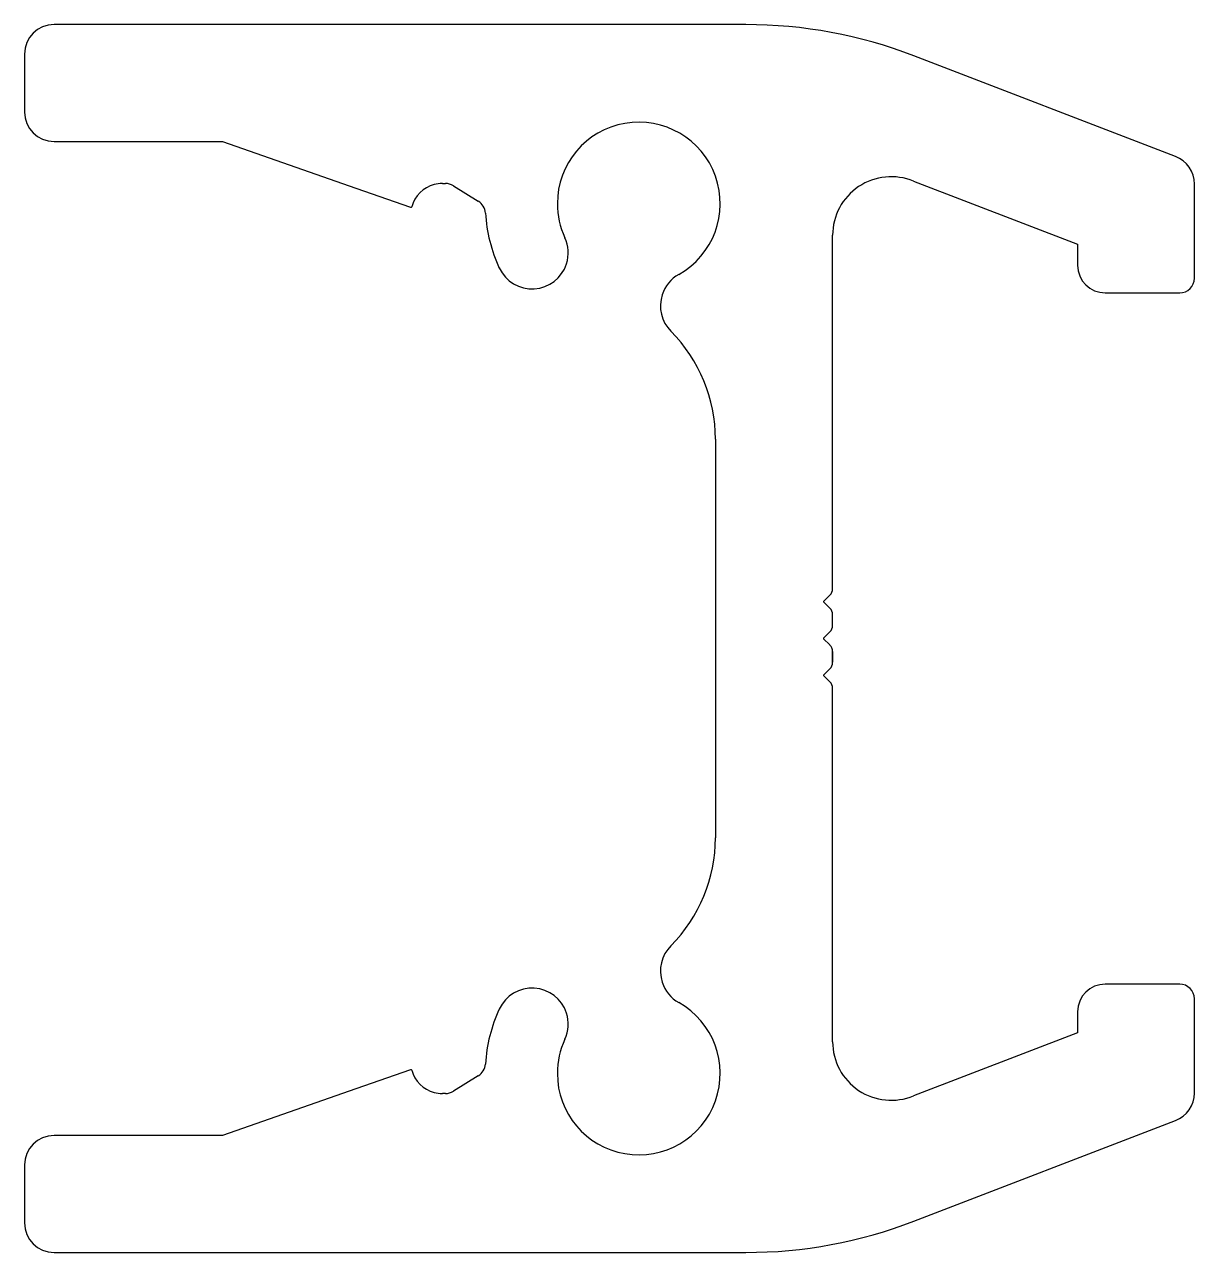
# Model space of a CAD drawing. Header units: inches. Extents: x -16.6 to 15.1, y 0.2 to 33.5.
import ezdxf

# ---------------------------------------------------------------- set-up
doc = ezdxf.new("R2010")
doc.units = ezdxf.units.IN
doc.header["$MEASUREMENT"] = 0

msp = doc.modelspace()

# ---------------------------------------------------------------- linework, layer by layer
at = {"color": 7}
for p, q in [((2.936, 33.521), (-15.837, 33.521)), ((-16.637, 32.721), (-16.637, 31.146)), ((14.601, 29.939), (7.5, 32.673)), ((-15.837, 30.346), (-11.267, 30.346)), ((-11.267, 30.346), (-7.644, 29.081)), ((-7.644, 29.081), (-7.644, 29.081)), ((-7.644, 29.081), (-7.644, 29.081)), ((-7.644, 29.081), (-6.159, 28.562)), ((-5.297, 29.206), (-5.213, 29.206)), ((-4.997, 29.145), (-4.322, 28.728)), ((7.492, 29.268), (11.943, 27.554)), ((15.113, 26.636), (15.113, 29.192)), ((-6.154, 28.561), (-6.14, 28.561)), ((5.293, 18.205), (5.293, 27.799)), ((11.943, 27.554), (11.943, 26.986)), ((0.669, 26.184), (0.669, 26.184)), ((12.693, 26.236), (14.713, 26.236)), ((2.113, 22.263), (2.113, 17.592)), ((5.049, 17.857), (5.22, 18.028)), ((5.293, 18.205), (5.293, 18.205)), ((5.293, 18.205), (5.293, 18.205)), ((5.293, 18.205), (5.293, 18.205)), ((5.293, 18.205), (5.293, 18.205)), ((5.293, 18.205), (5.293, 18.205)), ((5.22, 17.675), (5.049, 17.846)), ((2.113, 17.592), (2.113, 16.851)), ((5.293, 17.205), (5.293, 17.498)), ((5.049, 16.857), (5.22, 17.028)), ((2.113, 16.851), (2.113, 16.111)), ((5.22, 16.675), (5.049, 16.846)), ((5.293, 16.205), (5.293, 16.498)), ((5.293, 16.498), (5.293, 16.205)), ((5.293, 16.205), (5.293, 16.498)), ((5.293, 16.498), (5.293, 16.205)), ((5.293, 16.205), (5.293, 16.498)), ((5.293, 16.498), (5.293, 16.498)), ((2.113, 16.111), (2.113, 11.44)), ((5.049, 15.857), (5.22, 16.028)), ((5.22, 15.675), (5.049, 15.846)), ((5.293, 5.903), (5.293, 15.498)), ((0.669, 7.518), (0.669, 7.518)), ((14.713, 7.466), (12.693, 7.466)), ((15.113, 4.51), (15.113, 7.066)), ((11.943, 6.716), (11.943, 6.148)), ((11.943, 6.148), (7.492, 4.434)), ((-6.159, 5.141), (-7.644, 4.622)), ((-6.14, 5.141), (-6.154, 5.141)), ((-4.322, 4.974), (-4.997, 4.557)), ((-7.644, 4.622), (-11.267, 3.356)), ((-7.644, 4.622), (-7.644, 4.622)), ((-7.644, 4.622), (-7.644, 4.622)), ((-5.213, 4.496), (-5.297, 4.496)), ((7.5, 1.03), (14.601, 3.764)), ((-11.267, 3.356), (-15.837, 3.356)), ((-16.637, 2.556), (-16.637, 0.981)), ((-15.837, 0.181), (2.936, 0.181))]:
    msp.add_line(p, q, dxfattribs=at)
for centre, radius, start, end in [((-15.837, 32.721), 0.8, 90, 180), ((2.936, 20.821), 12.7, 68.94, 90), ((-15.837, 31.146), 0.8, 180, 270), ((0.033, 28.661), 2.21, 299.4465, 180), ((14.313, 29.192), 0.8, 0, 68.94), ((6.883, 27.799), 1.59, 67.5, 180), ((-5.307, 28.357), 0.847, 104.4006, 165.3376), ((-5.297, 28.346), 0.86, 90, 104.9127), ((-5.213, 28.796), 0.41, 58.29, 90), ((-4.538, 28.379), 0.41, 3.5283, 58.29), ((-6.154, 28.575), 0.0137, 250.7449, 270), ((-6.14, 28.575), 0.0137, 270, 344.8255), ((0.033, 28.661), 4.17, 183.5283, 204.8135), ((0.033, 28.661), 2.21, 180, 204.8135), ((-2.862, 27.323), 0.98, 342.13, 24.8135), ((-2.862, 27.323), 0.98, 204.8135, 342.13), ((1.602, 25.883), 0.98, 119.4465, 162.13), ((12.693, 26.986), 0.75, 180, 270), ((14.713, 26.636), 0.4, 270, 360), ((1.602, 25.883), 0.98, 162.13, 224.7835), ((-2.047, 22.263), 4.16, 0, 44.7835), ((5.043, 18.205), 0.25, 315, 360), ((5.055, 17.851), 0.008, 135, 225), ((5.043, 17.498), 0.25, 0, 45), ((5.043, 17.205), 0.25, 315, 0), ((5.055, 16.851), 0.008, 135, 225), ((5.043, 16.498), 0.25, 360, 45), ((5.043, 16.205), 0.25, 315, 0), ((5.055, 15.851), 0.008, 135, 225), ((5.043, 15.498), 0.25, 360, 45), ((-2.047, 11.44), 4.16, 315.2165, 360), ((1.602, 7.819), 0.98, 135.2165, 197.87), ((-2.862, 6.38), 0.98, 17.87, 155.1865), ((1.602, 7.819), 0.98, 197.87, 240.5535), ((12.693, 6.716), 0.75, 90, 180), ((14.713, 7.066), 0.4, 0, 90), ((0.033, 5.041), 4.17, 155.1865, 176.4717), ((0.033, 5.041), 2.21, 180, 60.5535), ((-2.862, 6.38), 0.98, 335.1865, 17.87), ((0.033, 5.041), 2.21, 155.1865, 180), ((6.883, 5.903), 1.59, 180, 292.5), ((-6.154, 5.128), 0.0137, 90, 109.2551), ((-6.14, 5.128), 0.0137, 15.1745, 90), ((-5.307, 5.346), 0.847, 194.6624, 255.5994), ((-4.538, 5.323), 0.41, 301.71, 356.4717), ((-5.297, 5.356), 0.86, 255.0873, 270), ((-5.213, 4.906), 0.41, 270, 301.71), ((14.313, 4.51), 0.8, 291.06, 360), ((-15.837, 2.556), 0.8, 90, 180), ((2.936, 12.881), 12.7, 270, 291.06), ((-15.837, 0.981), 0.8, 180, 270)]:
    msp.add_arc(centre, radius, start, end, dxfattribs=at)

doc.saveas('drawing.dxf')
